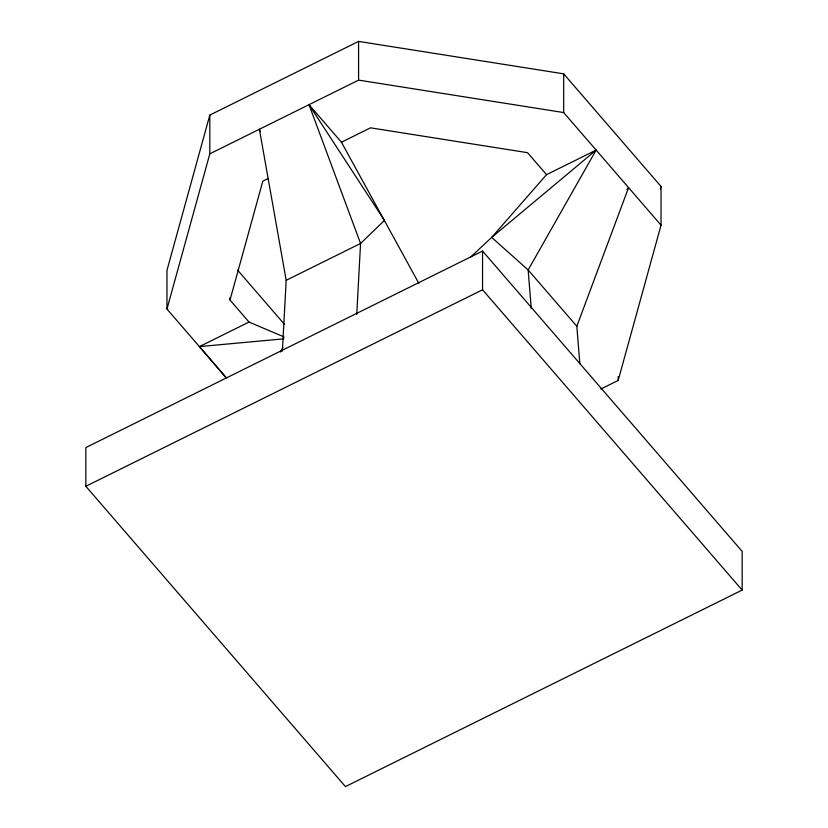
<?xml version="1.0" encoding="UTF-8"?>
<svg xmlns="http://www.w3.org/2000/svg" width="828" height="828" viewBox="0 0 828 828"><rect width="100%" height="100%" fill="white"/><g stroke="black" fill="none" stroke-linecap="round" stroke-linejoin="round"><path stroke-width="1.24" d="M282.369 351.165L286.188 280.309L259.402 129.251L260.354 131.642M356.754 314.319L360.563 243.463L308.999 104.69L341.446 142.23L418.864 283.383M600.89 389.005L618.185 380.435L661.034 225.175L661.034 186.455L563.682 73.837L358.586 41.4L209.815 115.092L166.966 270.352L166.966 309.072L226.044 377.413M166.966 309.072L209.815 153.822L209.815 115.092M284.128 336.986L249.011 322.051L229.998 300.057L262.807 181.177L268.396 178.413M660.34 188.939L661.034 186.455M579.838 363.668L576.826 326.273L628.576 187.635L626.931 189.622M280.464 351.993L282.855 347.491M470.076 257.601L491.687 237.398L546.542 174.656L596.129 150.096L528.15 269.959L531.265 308.647M596.129 150.096L491.687 237.398L528.15 269.959L576.826 326.273M209.815 153.822L358.586 80.119L563.682 112.556L661.034 225.175M341.446 142.23L370.489 127.833L527.529 152.673L546.542 174.656M286.188 280.309L360.563 243.463L384.43 220.445L308.999 104.69M226.127 377.868L199.424 346.611L249.011 322.051M482.558 251.05L85.843 447.565L85.843 486.295L345.442 786.6L742.157 590.085L742.157 551.365L482.558 251.05L482.558 289.779L742.157 590.085M85.843 486.295L482.558 289.779M199.424 346.611L283.807 338.828M237.553 270.073L284.532 324.41M618.185 376.564L618.185 380.435M563.682 73.837L563.682 112.556M358.586 41.4L358.586 80.119M229.998 297.48L229.998 300.057"/></g></svg>
